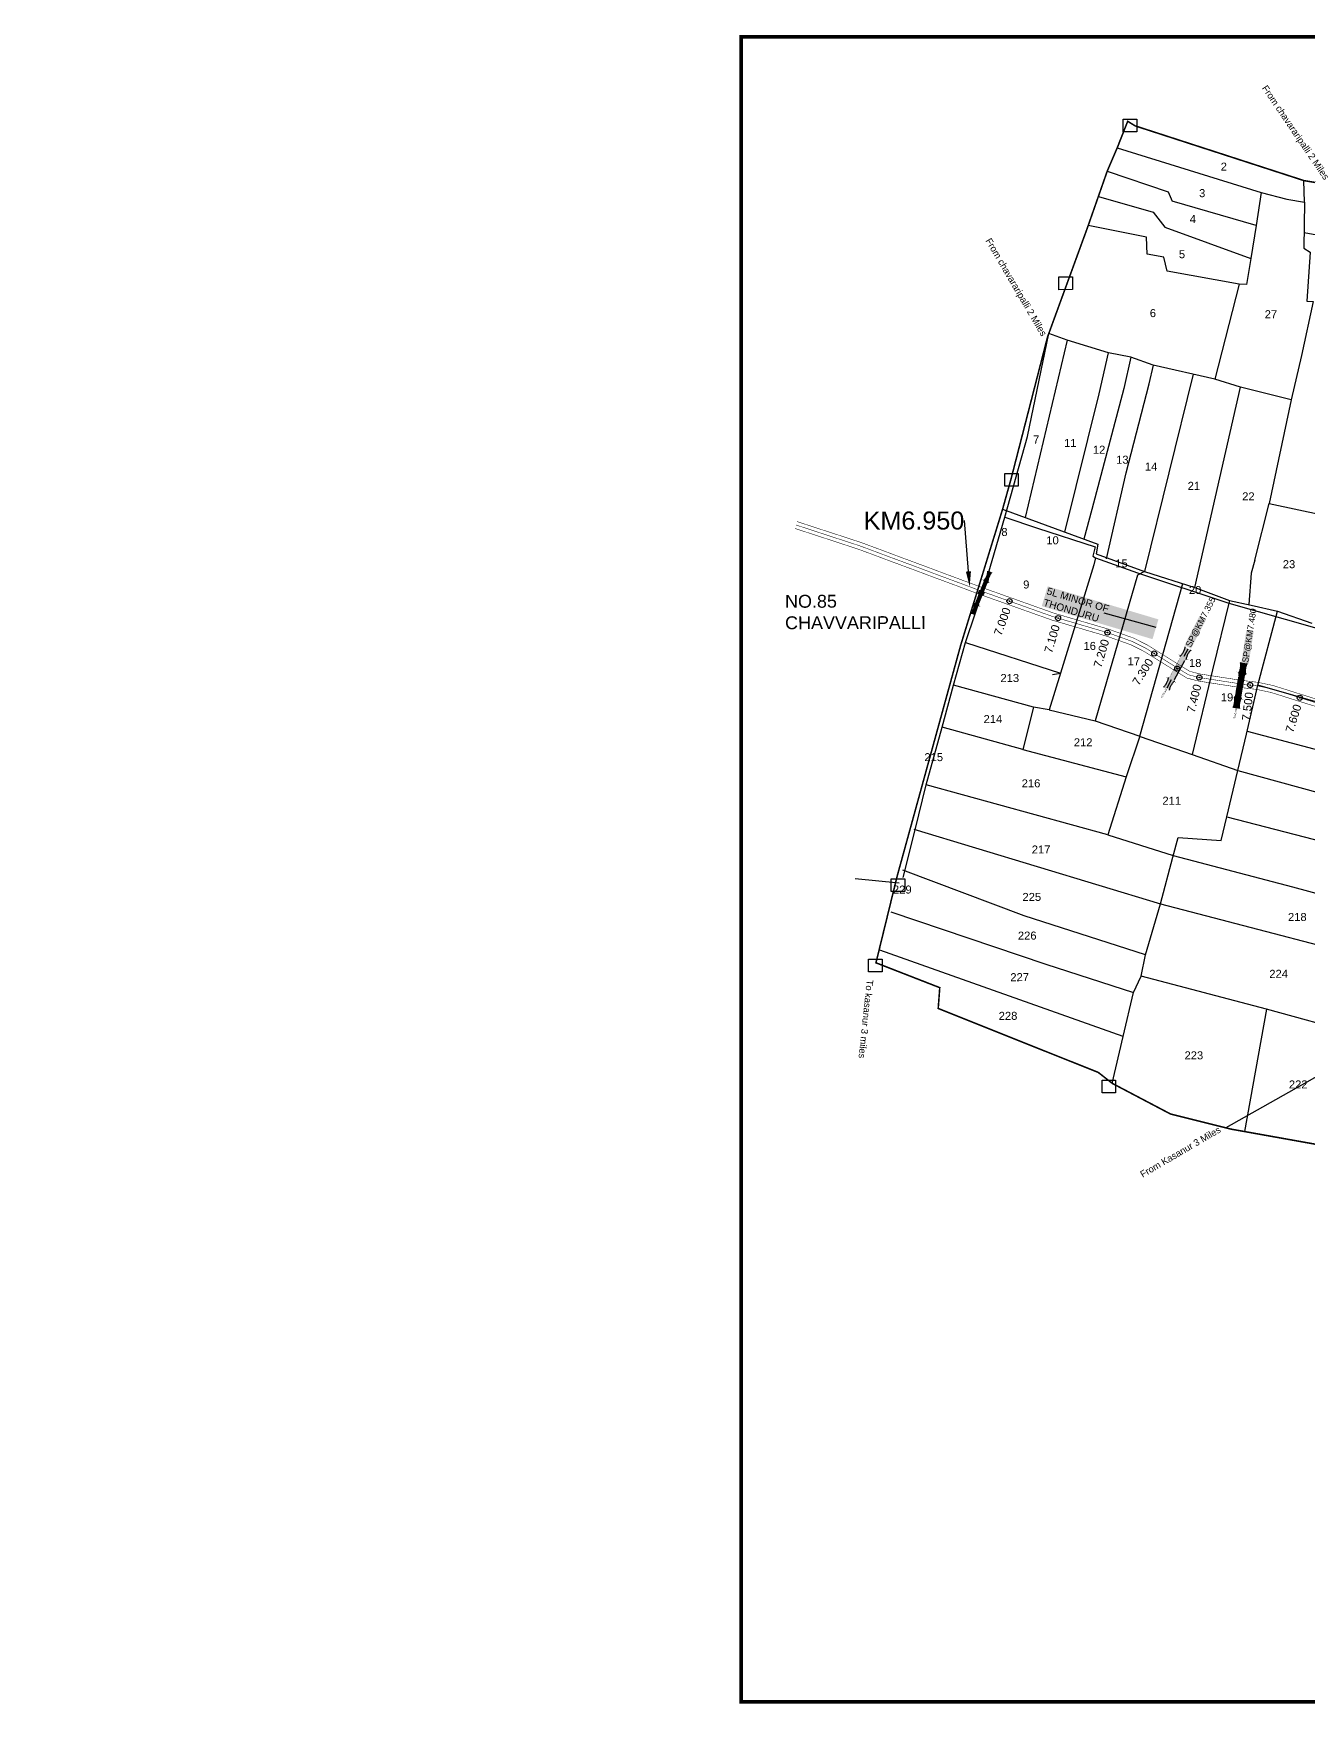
# Model space of a CAD drawing. Header units: inches. Extents: x 192109 to 198389, y 1620925 to 1624593.
# Drawn here: x 192109 to 194587, y 1620925 to 1624172 of the extents above; entities that cross this region are included whole.
import ezdxf
from ezdxf import colors
from ezdxf.entities.mleader import LeaderData, LeaderLine
from ezdxf.enums import TextEntityAlignment as Align
from ezdxf.math import Vec2, Vec3

# ---------------------------------------------------------------- set-up
doc = ezdxf.new("R2010")
doc.units = ezdxf.units.IN
doc.header["$LTSCALE"] = 15
doc.header["$MEASUREMENT"] = 0
doc.header["$PDMODE"] = 32
doc.header["$PDSIZE"] = 10
doc.linetypes.add('HIDDEN2', pattern=[0.1875, 0.125, -0.0625])
for name, color, linetype in [('CANAL1', 7, 'Continuous'), ('CHANAGE', 1, 'Continuous'), ('CS', 134, 'Continuous'), ('PLOT NO', 7, 'Continuous'), ('PLOTS', 7, 'Continuous'), ('POINT', 2, 'Continuous'), ('RE REMARKS', 7, 'Continuous'), ('ROAD', 1, 'Continuous'), ('STRUCTURE', 5, 'Continuous'), ('text2', 7, 'Continuous'), ('VILLAGE BOUNDARY', 5, 'Continuous'), ('VILLAGE STONES', 240, 'Continuous')]:
    doc.layers.add(name, color=color, linetype=linetype)
doc.styles.get("Standard").update_dxf_attribs({"font": 'arial.ttf'})
doc.dimstyles.get("Standard").update_dxf_attribs({"dimtxt": 0.18, "dimasz": 0.18, "dimexe": 0.18, "dimexo": 0.0625, "dimgap": 0.09, "dimtad": 0, "dimtih": 1, "dimtoh": 1, "dimdec": 4, "dimzin": 0, "dimdsep": 46, "dimtxsty": 'Standard', "dimcen": 0.09, "dimadec": 0, "dimazin": 0, "dimtfac": 1, "dimtdec": 4, "dimtofl": 0, "dimtmove": 0, "dimatfit": 3, "dimfxl": 1, "dimtolj": 1, "dimtzin": 0, "dimarcsym": 0})

# ---------------------------------------------------------------- blocks, each defined once
blk = doc.blocks.new('SP')
at = {"layer": 'STRUCTURE'}
h = blk.add_hatch(dxfattribs=at)
h.set_pattern_fill('DASH', color=256, scale=8, style=0)
edge = h.paths.add_edge_path()
edge.add_spline(control_points=[(769825.7, 1706742.1), (769825.3, 1706741.8), (769823.8, 1706740.8), (769820.9, 1706740.3), (769817, 1706739.7), (769811.4, 1706738.9), (769804, 1706739.7), (769798.4, 1706741), (769795.6, 1706741.6)], knot_values=[0, 0, 0, 0, 1.613557, 5.24513, 8.624976, 13.470124, 22.190216, 30.746377, 30.746377, 30.746377, 30.746377], degree=3, periodic=0)
edge.add_line((769795.6, 1706741.6), (769792.6, 1706739.6))
edge.add_line((769792.6, 1706739.6), (769732.6, 1706739.6))
edge.add_line((769732.6, 1706739.6), (769729.6, 1706741.6))
edge.add_spline(control_points=[(769729.6, 1706741.6), (769726.9, 1706740.9), (769721.3, 1706739.5), (769713.9, 1706738.5), (769708.3, 1706739.1), (769704.4, 1706739.6), (769701.5, 1706740), (769700, 1706741), (769699.5, 1706741.3)], knot_values=[0, 0, 0, 0, 8.556161, 17.276253, 22.121402, 25.501247, 29.13282, 30.746377, 30.746377, 30.746377, 30.746377], degree=3, periodic=0)
edge.add_line((769699.5, 1706741.3), (769699.5, 1706722.1))
edge.add_spline(control_points=[(769699.5, 1706722.1), (769700, 1706722.4), (769701.4, 1706723.4), (769704.3, 1706724), (769708.2, 1706724.5), (769713.8, 1706725.3), (769721.2, 1706724.5), (769726.8, 1706723.3), (769729.6, 1706722.6)], knot_values=[0, 0, 0, 0, 1.613557, 5.24513, 8.624976, 13.470124, 22.190216, 30.746377, 30.746377, 30.746377, 30.746377], degree=3, periodic=0)
edge.add_line((769729.6, 1706722.6), (769732.6, 1706724.6))
edge.add_line((769732.6, 1706724.6), (769792.6, 1706724.6))
edge.add_line((769792.6, 1706724.6), (769795.6, 1706722.6))
edge.add_spline(control_points=[(769795.6, 1706722.6), (769798.4, 1706723.3), (769803.9, 1706724.8), (769811.3, 1706725.8), (769817, 1706725.1), (769820.9, 1706724.7), (769823.8, 1706724.2), (769825.2, 1706723.3), (769825.7, 1706723)], knot_values=[0, 0, 0, 0, 8.556161, 17.276253, 22.121402, 25.501247, 29.13282, 30.746377, 30.746377, 30.746377, 30.746377], degree=3, periodic=0)
edge.add_line((769825.7, 1706723), (769825.7, 1706742.1))
h.paths.add_polyline_path([(769764.2, 1706732.1, -1), (769761.1, 1706732.1, -1)], flags=0)
h.paths.add_polyline_path([(769761.1, 1706732.1, 1), (769764.2, 1706732.1, 1)], flags=16)
at = {"layer": 'STRUCTURE', "const_width": 0.628}
for points in [[(769726.6, 1706747.6), (769726.6, 1706743.6), (769732.6, 1706739.6), (769792.6, 1706739.6), (769798.6, 1706743.6), (769798.6, 1706747.6)], [(769726.6, 1706716.6), (769726.6, 1706720.6), (769732.6, 1706724.6), (769792.6, 1706724.6), (769798.6, 1706720.6), (769798.6, 1706716.6)]]:
    blk.add_lwpolyline(points, dxfattribs=at)
at = {"layer": 'STRUCTURE', "color": 3}
blk.add_lwpolyline([(769732.6, 1706724.6), (769792.6, 1706724.6)], dxfattribs=at)
blk.add_lwpolyline([(769732.6, 1706724.6), (769792.6, 1706724.6)], dxfattribs=at)
at = {"layer": 'STRUCTURE', "color": 0}
blk.add_circle((769762.6, 1706732.1), 1.55, dxfattribs=at)
at = {"layer": 'STRUCTURE'}
for points in [[(769699.5, 1706741.3), (769700.9, 1706740.5), (769704.4, 1706739.6), (769707.8, 1706739.2), (769712.6, 1706738.8), (769721.3, 1706739.7), (769729.6, 1706741.6)], [(769699.5, 1706722.1), (769700.9, 1706723), (769704.4, 1706724), (769707.7, 1706724.5), (769712.5, 1706725), (769721.2, 1706724.4), (769729.6, 1706722.6)], [(769825.7, 1706742.1), (769824.3, 1706741.3), (769820.8, 1706740.3), (769817.5, 1706739.8), (769812.7, 1706739.2), (769804, 1706739.9), (769795.6, 1706741.6)], [(769825.7, 1706723), (769824.3, 1706723.8), (769820.8, 1706724.7), (769817.4, 1706725.1), (769812.6, 1706725.5), (769803.9, 1706724.6), (769795.6, 1706722.6)]]:
    blk.add_spline(points, degree=3, dxfattribs=at)
at = {"layer": 'STRUCTURE', "color": 0}
blk.add_text('STREAM', height=5, dxfattribs=at).set_placement((769684.3, 1706732.1), align=Align.MIDDLE_CENTER)
for points in [[(769727.4, 1706732.1), (769700.8, 1706732.1)], [(769824.4, 1706732.1), (769800.5, 1706732.1)]]:
    blk.add_leader(points, dimstyle='Standard', override={"dimasz": 10, "dimgap": 0.09, "dimtad": 0}, dxfattribs=at)
blk = doc.blocks.new('PIPE C')
at = {"layer": 'STRUCTURE'}
h = blk.add_hatch(dxfattribs=at)
h.set_pattern_fill('DASH', color=256, scale=5.6, angle=-90, style=0)
h.set_pattern_definition([(270, (-1194663.9188, 538833.8274), (0.7, -0.7), [0.7, -0.7])])
edge = h.paths.add_edge_path()
edge.add_spline(control_points=[(4.6, -44.2), (4.4, -43.9), (3.7, -42.8), (3.2, -40.8), (2.9, -38.1), (2.3, -34.2), (2.9, -29), (3.8, -25), (4.2, -23.1)], knot_values=[0, 0, 0, 0, 1.613557, 5.24513, 8.624976, 13.470124, 22.190216, 30.746377, 30.746377, 30.746377, 30.746377], degree=3, periodic=0)
edge.add_line((4.2, -23.1), (2.8, -21))
edge.add_line((2.8, -21), (2.8, 21))
edge.add_line((2.8, 21), (4.2, 23.1))
edge.add_spline(control_points=[(4.2, 23.1), (3.7, 25), (2.7, 28.9), (2, 34.1), (2.4, 38), (2.7, 40.8), (3.1, 42.8), (3.8, 43.8), (4, 44.2)], knot_values=[0, 0, 0, 0, 8.556161, 17.276253, 22.121402, 25.501247, 29.13282, 30.746377, 30.746377, 30.746377, 30.746377], degree=3, periodic=0)
edge.add_line((4, 44.2), (-4.6, 44.2))
edge.add_spline(control_points=[(-4.6, 44.2), (-4.4, 43.9), (-3.7, 42.8), (-3.2, 40.8), (-2.9, 38.1), (-2.3, 34.2), (-2.9, 29), (-3.8, 25), (-4.2, 23.1)], knot_values=[0, 0, 0, 0, 1.613557, 5.24513, 8.624976, 13.470124, 22.190216, 30.746377, 30.746377, 30.746377, 30.746377], degree=3, periodic=0)
edge.add_line((-4.2, 23.1), (-2.8, 21))
edge.add_line((-2.8, 21), (-2.8, -21))
edge.add_line((-2.8, -21), (-4.2, -23.1))
edge.add_spline(control_points=[(-4.2, -23.1), (-3.7, -25), (-2.7, -28.9), (-2, -34.1), (-2.4, -38), (-2.7, -40.8), (-3.1, -42.8), (-3.8, -43.8), (-4, -44.2)], knot_values=[0, 0, 0, 0, 8.556161, 17.276253, 22.121402, 25.501247, 29.13282, 30.746377, 30.746377, 30.746377, 30.746377], degree=3, periodic=0)
edge.add_line((-4, -44.2), (4.6, -44.2))
blk.add_circle((0, 0), 0.657)
at = {"layer": 'STRUCTURE', "const_width": 0.44}
for points in [[(-8.4, 25.2), (-5.6, 25.2), (-2.8, 21), (-2.8, -21), (-5.6, -25.2), (-8.4, -25.2)], [(8.4, 25.2), (5.6, 25.2), (2.8, 21), (2.8, -21), (5.6, -25.2), (8.4, -25.2)]]:
    blk.add_lwpolyline(points, dxfattribs=at)
at = {"layer": 'STRUCTURE', "color": 3}
for points in [[(-2.8, 21), (-2.8, -21)], [(-2.8, 21), (-2.8, -21)], [(2.8, 21), (2.8, -21)]]:
    blk.add_lwpolyline(points, dxfattribs=at)
at = {"layer": 'STRUCTURE'}
for points in [[(-4.6, 44.2), (-4, 43.2), (-3.3, 40.8), (-2.9, 38.4), (-2.5, 35.1), (-3, 29), (-4.2, 23.1)], [(4, 44.2), (3.4, 43.2), (2.8, 40.7), (2.5, 38.4), (2.2, 35), (2.8, 28.9), (4.2, 23.1)], [(-4, -44.2), (-3.4, -43.2), (-2.8, -40.7), (-2.5, -38.4), (-2.2, -35), (-2.8, -28.9), (-4.2, -23.1)], [(4.6, -44.2), (4, -43.2), (3.3, -40.8), (2.9, -38.4), (2.5, -35.1), (3, -29), (4.2, -23.1)]]:
    blk.add_spline(points, degree=3, dxfattribs=at)
at = {"layer": 'STRUCTURE', "color": 0}
for points in [[(-0.2, 44.3), (-0.2, 28.7)], [(0, -23.2), (0, -38.9)]]:
    blk.add_leader(points, dimstyle='Standard', override={"dimscale": 0.062085, "dimtxt": 50, "dimasz": 100, "dimgap": 0.09, "dimtad": 0, "dimzin": 2}, dxfattribs=at)

msp = doc.modelspace()

# ---------------------------------------------------------------- linework, layer by layer
at = {"layer": 'CANAL1', "color": 200, "const_width": 1}
for points in [[(193588.8, 1623209.5), (193712.7, 1623168.9), (193949.7, 1623080.7), (194087.9, 1623031.5), (194194.3, 1623000.2), (194241.5, 1622983.5), (194267.3, 1622970.5), (194325.5, 1622934.2), (194350.9, 1622918.5), (194373.9, 1622912.7), (194452.3, 1622900.6), (194486.8, 1622896.5), (194514.8, 1622890.5), (194563.5, 1622875.1), (194609.7, 1622860.7)], [(193593, 1623222.8), (193717.3, 1623182.2), (193954.5, 1623093.9), (194092.2, 1623044.8), (194198.6, 1623013.6), (194247, 1622996.4), (194274.2, 1622982.7), (194332.8, 1622946.1), (194356.4, 1622931.6), (194376.6, 1622926.5), (194454.2, 1622914.5), (194489.1, 1622910.3), (194518.4, 1622904.1), (194567.7, 1622888.5), (194613.6, 1622874.2)]]:
    msp.add_lwpolyline(points, dxfattribs=at)
at = {"layer": 'CANAL1', "color": 1, "linetype": 'HIDDEN2', "ltscale": 4, "const_width": 1}
msp.add_lwpolyline([(193590.9, 1623216.2), (193715, 1623175.6), (193952.1, 1623087.3), (194090.1, 1623038.1), (194196.5, 1623006.9), (194244.2, 1622989.9), (194270.8, 1622976.6), (194329.2, 1622940.1), (194353.7, 1622925), (194375.2, 1622919.6), (194453.2, 1622907.6), (194487.9, 1622903.4), (194516.6, 1622897.3), (194565.6, 1622881.8), (194611.6, 1622867.4)], dxfattribs=at)
at = {"layer": 'CS', "color": 3}
for p in [(194005.9, 1623068.1), (194100.3, 1623035.1), (194196.3, 1623007), (194287.2, 1622966.3), (194374.8, 1622919.7), (194473.7, 1622905.1), (194570.3, 1622880.3)]:
    msp.add_point(p, dxfattribs=at)
at = {"layer": 'PLOTS'}
for points in [[(194215.3, 1623949.5), (194495.2, 1623862.3), (194544.8, 1623849.4), (194579.1, 1623843.8), (194578.1, 1623885.7)], [(194195.9, 1623904.3), (194314.5, 1623864), (194322, 1623845.9)], [(194178.6, 1623854.9), (194284.8, 1623824.3), (194308, 1623795.3), (194474.7, 1623734.1)], [(194495.2, 1623862.3), (194485, 1623798.3), (194474.7, 1623734.1), (194466.7, 1623683.9), (194452.1, 1623684.2), (194404.7, 1623499.9)], [(194579.1, 1623843.8), (194578, 1623754), (194590.5, 1623746.7), (194583.7, 1623651.6), (194596.4, 1623650.7), (194573.3, 1623545.6), (194553.6, 1623459.2), (194454.8, 1623484), (194404.7, 1623499.9), (194285.2, 1623527), (194241.6, 1623542.3), (194198.6, 1623550.9), (194118.1, 1623575.2), (194082.2, 1623588.3)], [(194485, 1623798.3), (194322, 1623845.9)], [(194452.1, 1623684.2), (194312.2, 1623709.6), (194305.8, 1623736.6), (194273.5, 1623742.9), (194272.3, 1623775.7), (194158.8, 1623798.4)], [(194762, 1623750.6), (194578.3, 1623784.2)], [(193997, 1623231.1), (194041, 1623388.3), (194082.2, 1623588.3)], [(194118.1, 1623575.2), (194036.1, 1623230.8)], [(194113.5, 1623202.3), (194180, 1623471), (194198.6, 1623550.9)], [(194241.6, 1623542.3), (194227.9, 1623481.6), (194165.8, 1623246.6), (194150.5, 1623188.7)], [(194194.7, 1623150.3), (194232.3, 1623317.4), (194277.6, 1623490.4), (194285.8, 1623526.9)], [(194362.8, 1623509.4), (194268.5, 1623126.1)], [(194366.3, 1623094.8), (194454.8, 1623484)], [(194553.6, 1623459.2), (194510.6, 1623258.2), (194616.8, 1623235.2), (194656.4, 1623223.5)], [(193992.4, 1623246.8), (194177.7, 1623178.7), (194174.1, 1623160.4), (194268.5, 1623126.1), (194366.3, 1623094.8), (194433.5, 1623069.6), (194475.7, 1623060.1), (194527, 1623048.6), (194593.5, 1623025.1)], [(194482.6, 1623148), (194510.6, 1623258.2)], [(193799.3, 1622531), (193822.3, 1622623.8), (193844, 1622711.3), (193874.7, 1622823.1), (193897.2, 1622904.9), (193920.1, 1622987.9), (193960, 1623105.3), (193997, 1623231.1), (194060.3, 1623210.3), (194172.2, 1623173.6), (194167.9, 1623155.8), (194173.1, 1623152.4), (194254.5, 1623123.4), (194432.5, 1623064.2), (194598.5, 1623017.2), (194752.5, 1622962.4), (194759.4, 1622960.2), (195043.3, 1622877.1), (195306.7, 1622819.7)], [(194173.1, 1623152.4), (194169.5, 1623138.8), (194105, 1622928), (194083.2, 1622856.9), (194052.6, 1622862.1), (194031.6, 1622779.9), (194232.8, 1622726.6), (194196.9, 1622614.2), (194324.3, 1622573.4)], [(194482.6, 1623148), (194475.4, 1623122.3), (194470.8, 1623061.4)], [(194268.5, 1623126.1), (194254.4, 1623118.4), (194172.1, 1622835.7)], [(194259.4, 1622805.5), (194342.7, 1623102.4)], [(194205.7, 1622130.7), (194227.1, 1622221.8), (194247, 1622307.1), (194262.1, 1622339.2), (194270.2, 1622380.9), (194299.2, 1622479.9), (194323.5, 1622570.4), (194333.7, 1622608.5), (194417.3, 1622602.8), (194428.1, 1622648.6), (194449.6, 1622739.2), (194466.3, 1622809.6), (194488.8, 1622904.6), (194527, 1623048.6)], [(194433.5, 1623069.6), (194400.3, 1622934.8), (194360.6, 1622770.2)], [(193920.1, 1622987.9), (194105, 1622928)], [(194762.1, 1622970), (194725.7, 1622837.1), (194488.8, 1622904.6)], [(194052.6, 1622862.1), (193897.2, 1622904.9)], [(194083.2, 1622856.9), (194172.1, 1622835.7), (194259.4, 1622805.5), (194232.8, 1622726.6)], [(194031.6, 1622779.9), (193874.7, 1622823.1)], [(194260, 1622805.3), (194360.6, 1622770.2), (194449.6, 1622739.2), (194771.2, 1622650.8), (194965.3, 1622600.9), (195018.8, 1622615), (195134, 1622638.9), (195183.9, 1622696.1), (195229.5, 1622746.8), (195292.8, 1622792.6), (195312, 1622829.1)], [(194467.6, 1622815.4), (194983.8, 1622678.5)], [(194196.9, 1622614.2), (193844, 1622711.3)], [(193820.2, 1622625), (194299.2, 1622479.9), (194810.7, 1622346)], [(194428.1, 1622648.6), (194746.4, 1622566.4), (194915.2, 1622522.5), (194961.5, 1622524.4), (195296.6, 1622515.2), (195308.3, 1622550.2)], [(194324.3, 1622573.4), (194556.2, 1622513), (194847.6, 1622434)], [(194270.2, 1622380.9), (194034.6, 1622456.6), (193798.3, 1622545.3)], [(193774.9, 1622464), (194076.2, 1622362.4), (194247, 1622307.1)], [(194227.1, 1622221.8), (193753.5, 1622390)], [(194680, 1622227.1), (194505.1, 1622275.1), (194262.1, 1622339.2)], [(194505.1, 1622275.1), (194462.5, 1622037.1)]]:
    msp.add_lwpolyline(points, dxfattribs=at)
at = {"layer": 'POINT'}
for p in [(193951, 1623084, 98), (194332, 1622937, 99), (194454, 1622904, 100)]:
    msp.add_point(p, dxfattribs=at)
at = {"layer": 'ROAD'}
msp.add_lwpolyline([(194426.9, 1622044.7), (194635.2, 1622162.4), (194842.9, 1622288.6), (194910, 1622334.5), (195100.3, 1622482.1), (195201.9, 1622536.4), (195400.3, 1622574.2), (195447, 1622591.9), (195462, 1622624.5), (195477.2, 1622652.9)], dxfattribs=at)
at = {"layer": 'text2', "color": 5, "const_width": 7}
msp.add_lwpolyline([(193484.3, 1624165.2), (198385.6, 1624165.2), (198385.6, 1620928.6), (193484.3, 1620928.6)], close=True, dxfattribs=at)
at = {"layer": 'text2', "color": 2}
msp.add_lwpolyline([(194089.2, 1622925.8), (194105, 1622928)], dxfattribs=at)
at = {"layer": 'VILLAGE BOUNDARY', "ltscale": 5, "const_width": 3}
for points in [[(194713.2, 1621992.3), (194436.4, 1622041.8), (194319, 1622071.1), (194205.7, 1622130.7), (194178.4, 1622152), (193867.3, 1622276.4), (193870.3, 1622316.8), (193746.3, 1622365.1), (193787.4, 1622533.2), (193911.2, 1622983.2), (193992.4, 1623246.8), (194008.8, 1623305.5), (194079.8, 1623581.7), (194121.2, 1623695.1), (194157.1, 1623793.4), (194195.9, 1623904.3), (194215.3, 1623949.5), (194235.6, 1624001), (194249.9, 1623992.1)], [(194249.9, 1623992.1), (194578.1, 1623885.7), (194934.6, 1623826)]]:
    msp.add_lwpolyline(points, dxfattribs=at)
at = {"layer": 'VILLAGE BOUNDARY'}
for points in [[(194226.9, 1624005.2), (194253.3, 1624005.2), (194253.3, 1623980.5), (194226.9, 1623980.5)], [(194101.6, 1623698.3), (194128, 1623698.4), (194128.1, 1623673.7), (194101.7, 1623673.6)], [(193996.5, 1623316.5), (194022.9, 1623316.5), (194022.9, 1623291.8), (193996.5, 1623291.8)], [(193776.1, 1622528.1), (193802.5, 1622528.1), (193802.5, 1622503.4), (193776.1, 1622503.4)], [(193732, 1622372.5), (193758.4, 1622372.5), (193758.4, 1622347.8), (193732, 1622347.8)], [(194185.8, 1622136.9), (194212.2, 1622136.9), (194212.2, 1622112.2), (194185.8, 1622112.2)]]:
    msp.add_lwpolyline(points, close=True, dxfattribs=at)
msp.add_lwpolyline([(193791.1, 1622519.8), (193706.2, 1622528.1)], dxfattribs=at)

# ---------------------------------------------------------------- block references
at = {"layer": 'CHANAGE', "color": 3, "rotation": 338.1635905768741}
msp.add_blockref('PIPE C', (193951, 1623084, 98), dxfattribs=at)
at = {"layer": 'STRUCTURE', "color": 0}
for p, xscale, yscale, zscale, rotation in [((989457.8, 581085.4, 99), 0.6999999999999998, 0.6999999999999998, 0.6999999999999998, 61.6264532327244), ((1281952.4, 891448.6, 100), 0.7, 0.7, 0.7, 80.35119172267245)]:
    msp.add_blockref('SP', p, dxfattribs=dict(at, xscale=xscale, yscale=yscale, zscale=zscale, rotation=rotation))

# ---------------------------------------------------------------- texts
at = {"layer": 'CHANAGE'}
for s, rotation, p in [('7.000', 70.3906, (194001.2, 1623054.9)), ('7.100', 73.6512, (194096.4, 1623021.7)), ('7.200', 73.6512, (194192.3, 1622993.5)), ('7.300', 58.0377, (194279.8, 1622954.4)), ('7.400', 75.9124, (194371.4, 1622906.2)), ('7.500', 83.2067, (194472, 1622891.2)), ('7.600', 72.6586, (194566.1, 1622867))]:
    msp.add_text(s, height=16, rotation=rotation, dxfattribs=at).set_placement(p, align=Align.MIDDLE_RIGHT)
at = {"layer": 'PLOT NO'}
for s, rotation, p in [('From chavararipalli 2 Miles', 304.1392, (194495.9, 1624065.4)), ('From chavararipalli 2 Miles ', 300.2777, (193958.7, 1623769)), ('To kasanur 3 miles ', 264.0352, (193728.4, 1622332.7)), ('From Kasanur 3 Miles ', 30.3525, (194264.7, 1621947.1))]:
    msp.add_text(s, height=13, rotation=rotation, dxfattribs=at).set_placement(p)
for s, height, p in [('2', 15.6, (194422.4, 1623912.8)), ('3', 15.6, (194380.4, 1623861.3)), ('4', 15.6, (194362.2, 1623811)), ('5', 15.6, (194341.1, 1623742.6)), ('6', 15.6, (194284.6, 1623628.1)), ('27', 15.56, (194514, 1623625.9)), ('7', 15.6, (194057.8, 1623382.4)), ('11', 15.56, (194124, 1623375.7)), ('12', 15.56, (194180, 1623362.5)), ('13', 15.56, (194225.2, 1623343.1)), ('14', 15.56, (194281.2, 1623329.8)), ('21', 15.56, (194364.3, 1623292.3)), ('22', 15.56, (194470.2, 1623271.9)), ('8', 15.6, (193996, 1623202.6)), ('10', 15.56, (194089.5, 1623186.4)), ('15', 15.56, (194223.5, 1623141.5)), ('23', 15.56, (194549.2, 1623140)), ('9', 15.6, (194038.5, 1623100.5)), ('20', 15.56, (194366.6, 1623089.8)), ('16', 15.56, (194161.8, 1622981.1)), ('17', 15.56, (194247.5, 1622951.2)), ('18', 15.56, (194366.8, 1622948)), ('213', 15.56, (194006.4, 1622918.7)), ('19', 15.56, (194428.6, 1622881.2)), ('214', 15.56, (193973.6, 1622839)), ('212', 15.56, (194149, 1622793.8)), ('215', 15.56, (193858.6, 1622764.9)), ('216', 15.56, (194047.7, 1622714)), ('211', 15.56, (194321.2, 1622680.2)), ('217', 15.56, (194067.3, 1622585.4)), ('229', 15.56, (193797.5, 1622507.5)), ('225', 15.56, (194049.2, 1622493.2)), ('218', 15.56, (194565.3, 1622454.2)), ('226', 15.56, (194040.3, 1622418)), ('227', 15.56, (194025.6, 1622337.2)), ('224', 15.56, (194529, 1622343.7)), ('228', 15.56, (194003, 1622262)), ('223', 15.56, (194364.2, 1622185.2)), ('222', 15.56, (194567, 1622128.7))]:
    msp.add_text(s, height=height, rotation=0.1003, dxfattribs=at).set_placement(p, align=Align.MIDDLE_CENTER)
at = {"layer": 'PLOT NO', "color": 1, "insert": (193569.5, 1623080.3), "char_height": 25, "width": 275.676, "attachment_point": 1, "rotation": 0.1003}
msp.add_mtext('NO.85 CHAVVARIPALLI', dxfattribs=at)
at = {"layer": 'STRUCTURE', "color": 5, "attachment_point": 1, "bg_fill": 1, "box_fill_scale": 1.1, "bg_fill_color": 7, "bg_fill_true_color": 16777215, "bg_fill_transparency": 0}
for s, insert, char_height, width, rotation in [('{\\C1;5L MINOR OF \\PTHONDURU}', (194081, 1623095.2, -19), 14, 221.827, 343.3834), ('SP@KM7.355', (194347.6, 1622983), 12, 61.79, 62.7494), ('SP@KM7.480', (194457.9, 1622949.7), 12, 61.714, 81.2133)]:
    msp.add_mtext(s, dxfattribs=dict(at, insert=insert, char_height=char_height, width=width, rotation=rotation))
at = {"layer": 'text2', "char_height": 0.00622, "attachment_point": 1, "rotation": 0.1003, "bg_fill": 1, "box_fill_scale": 1.5, "bg_fill_color": 50, "bg_fill_transparency": 0}
for s, insert, width in [('{\\fArial|b1|i0|c0|p34;\\C1;VILLAGE NAME :\\C5; ANKALAMMAGUDUR\\P\\C1;MANDAL : \\C5;SIMHADRIPURAM\\P\\C1;DISTRICT : \\C5;YSR}', (192150.4, 1624171.8), 0.163), ('{\\fArial|b1|i0|c0|p34;\\C1;VILLAGE NAME :\\C5; VUDAVAGANDLA\\P\\C1;MANDAL : \\C5;SIMHADRIPURAM\\P\\C1;DISTRICT : \\C5;YSR}', (192108.6, 1624027.1), 0.151)]:
    msp.add_mtext(s, dxfattribs=dict(at, insert=insert, width=width))

# ---------------------------------------------------------------- leaders
at = {"layer": 'RE REMARKS', "color": 1}
msp.add_leader([(194290.8, 1623016.9, -19), (194189.8, 1623045, -19)], dimstyle='Standard', override={"dimasz": 45}, dxfattribs=at)
at = {"layer": 'VILLAGE STONES', "color": 1}
ml = msp.add_multileader_mtext('Standard', dxfattribs=at)
ml.set_content('KM6.950', color=1)
ml.set_leader_properties()
ml.build(insert=Vec2(0, 0))
ml.multileader.update_dxf_attribs({"dogleg_length": 0.36, "arrow_head_size": 30})
ctx = ml.context
ctx.base_point, ctx.char_height, ctx.arrow_head_size, ctx.landing_gap_size, ctx.plane_origin = Vec3(193728.1, 1623224.6), 35, 30, 0.09, Vec3(193972.5, 1623082.2)
ctx.text_align_type = 2
notes = []
notes.append((ctx, [(1, (1, 1, 0), (193918.1, 1623224.6), (-1, 0), 1.396927018504357e-11, [(0, [(193928.5, 1623096.1)], 0, [])])]))
ctx.mtext.insert, ctx.mtext.alignment, ctx.mtext.flow_direction = Vec3(193918, 1623242.4), 3, 5
for ctx, leaders in notes:
    for number, flags, end, landing, length, lines in leaders:
        leader = LeaderData()
        leader.index, (leader.has_last_leader_line, leader.has_dogleg_vector, leader.attachment_direction) = number, flags
        leader.last_leader_point, leader.dogleg_vector, leader.dogleg_length = Vec3(end), Vec3(landing), length
        for number, points, colour, breaks in lines:
            line = LeaderLine()
            line.index, line.vertices, line.color, line.breaks = number, Vec3.list(points), colors.encode_raw_color(colour), breaks
            leader.lines.append(line)
        ctx.leaders.append(leader)

doc.saveas('drawing.dxf')
